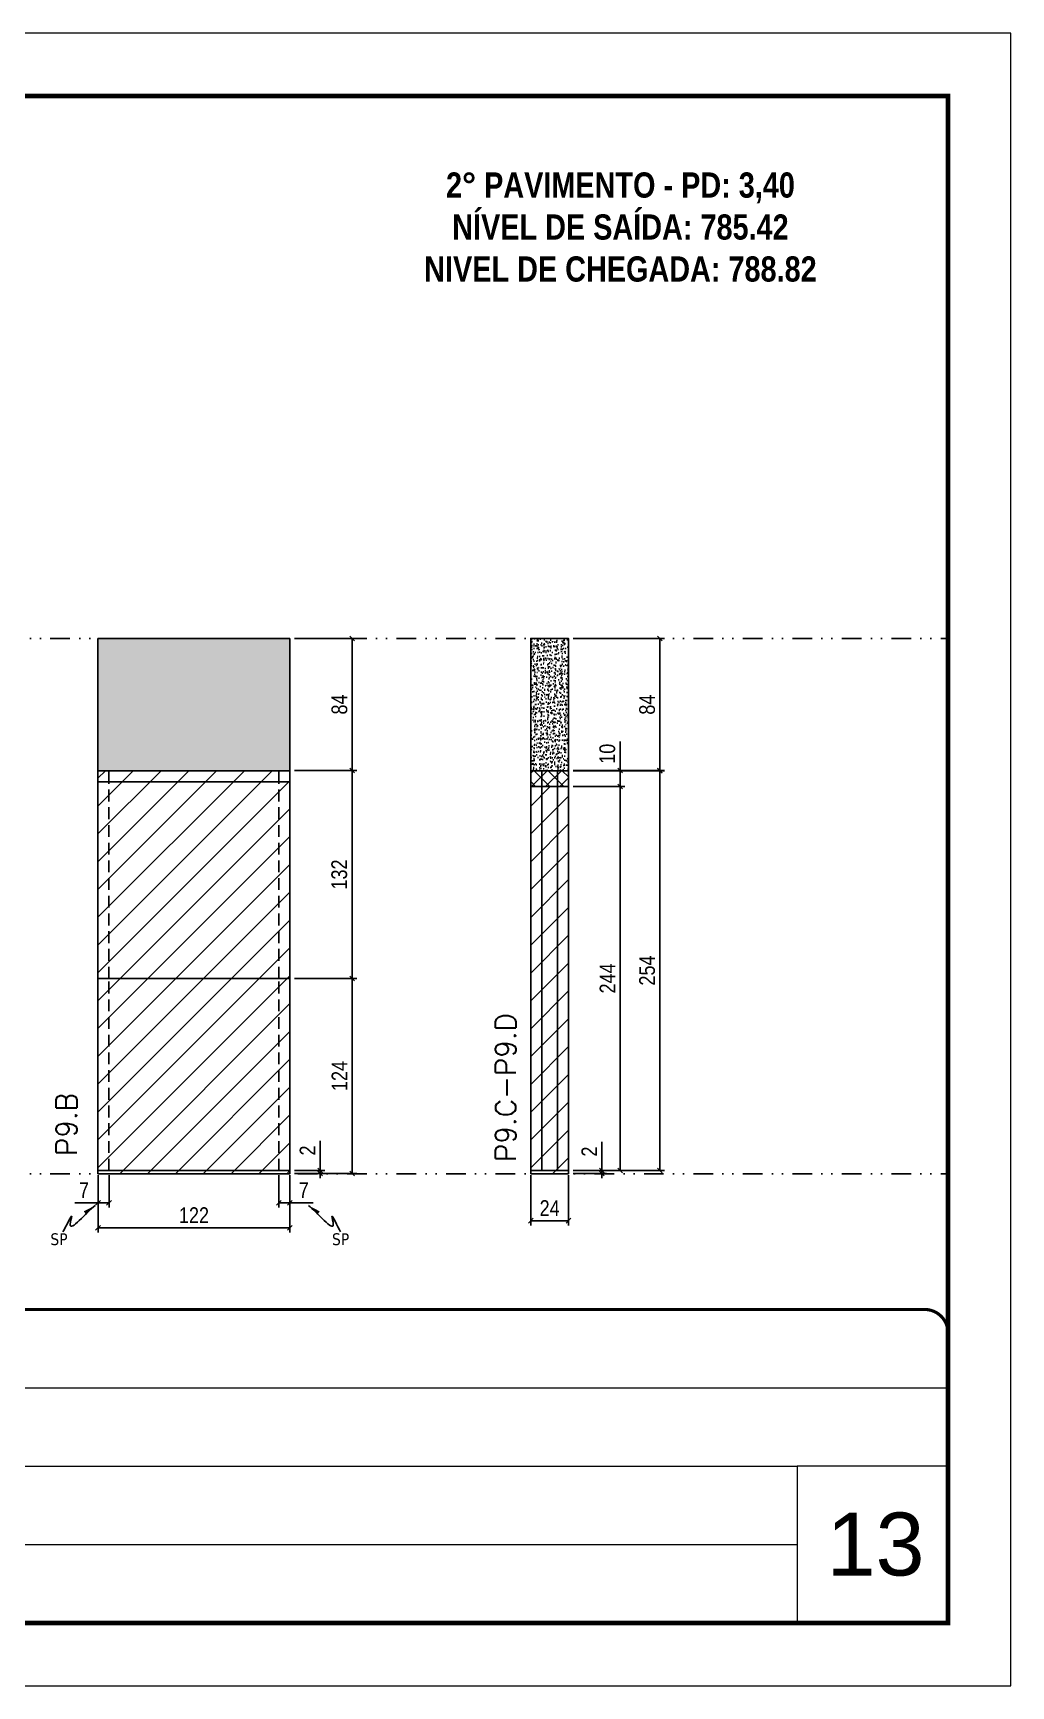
# Model space of a CAD drawing. Extents: x 2201 to 8455, y 252 to 7045.
# Drawn here: x 3065 to 3686, y 2549 to 3599 of the extents above; entities that cross this region are included whole.
import ezdxf

# ---------------------------------------------------------------- set-up
doc = ezdxf.new("R2010")
doc.units = 0
for name, pattern in [('CONTINUO', [0]), ('DASHED', [0.75, 0.5, -0.25]), ('DIVIDE2', [0.625, 0.25, -0.125, 0, -0.125, 0, -0.125]), ('HIDDEN', [0.375, 0.25, -0.125])]:
    doc.linetypes.add(name, pattern=pattern)
for name, color, linetype, lineweight in [('CARIMBO', 255, 'Continuous', 9), ('Folhas', 255, 'Continuous', 9), ('Hachura', 251, 'Continuous', 9), ('SARRAFO DE PRESSAO', 251, 'DASHED', 9), ('Texto Seção', 7, 'Continuous', 15)]:
    doc.layers.add(name, color=color, linetype=linetype, lineweight=lineweight)
for name, color, linetype in [('COTA', 241, 'Continuous'), ('NOMENCLATURA', 7, 'Continuous'), ('Nível', 160, 'Continuous'), ('Painéis', 200, 'Continuous'), ('SARR_2.2x7', 40, 'Continuous'), ('Sarrafo de Pressão', 42, 'HIDDEN'), ('texto', 7, 'Continuous')]:
    doc.layers.add(name, color=color, linetype=linetype)
doc.styles.add('ARIAL', font='arial.ttf')
doc.styles.add('COTA TECNICA', font='techl___.ttf', dxfattribs={"height": 10})
doc.styles.add('COTA TECNICA-50', font='techl___.ttf', dxfattribs={"height": 10})
doc.styles.add('REGUA-120', font='ROMANS.shx', dxfattribs={"height": 15})
doc.styles.add('ROMANC', font='techb___.ttf', dxfattribs={"height": 2.5})
doc.styles.get("Standard").update_dxf_attribs({"font": 'arial.ttf'})
doc.dimstyles.new('COTA PAINEL-50', dxfattribs={"dimtxt": 10, "dimasz": 3, "dimexe": 3, "dimexo": 3, "dimgap": 3, "dimtad": 1, "dimdec": 1, "dimzin": 12, "dimdsep": 46, "dimtxsty": 'COTA TECNICA-50', "dimblk1": 'OBLIQUE', "dimblk2": 'OBLIQUE', "dimsah": 1, "dimcen": 0.9, "dimclrd": 4, "dimclre": 4, "dimclrt": 240, "dimadec": 1, "dimazin": 3, "dimtfac": 1, "dimtdec": 1, "dimtmove": 0, "dimatfit": 3, "dimfxl": 1, "dimtolj": 1, "dimtzin": 12, "dimarcsym": 0})
doc.dimstyles.new('PAINEL', dxfattribs={"dimtxt": 10, "dimasz": 3, "dimexe": 3, "dimexo": 3, "dimgap": 3, "dimtad": 1, "dimdec": 1, "dimzin": 12, "dimdsep": 46, "dimtxsty": 'COTA TECNICA', "dimblk1": 'OBLIQUE', "dimblk2": 'OBLIQUE', "dimsah": 1, "dimcen": 0.9, "dimclrd": 4, "dimclre": 4, "dimclrt": 240, "dimadec": 1, "dimazin": 3, "dimtfac": 1, "dimtdec": 1, "dimtmove": 0, "dimatfit": 3, "dimfxl": 1, "dimtolj": 1, "dimtzin": 12, "dimarcsym": 0})
doc.dimstyles.get("Standard").update_dxf_attribs({"dimtxt": 0.18, "dimasz": 0.18, "dimexe": 0.18, "dimexo": 0.0625, "dimgap": 0.09, "dimtad": 0, "dimtih": 1, "dimtoh": 1, "dimdec": 4, "dimzin": 0, "dimdsep": 46, "dimtxsty": 'Standard', "dimcen": 0.09, "dimadec": 0, "dimazin": 0, "dimtfac": 1, "dimtdec": 4, "dimtofl": 0, "dimtmove": 0, "dimatfit": 3, "dimfxl": 1, "dimtolj": 1, "dimtzin": 0, "dimarcsym": 0})

# ---------------------------------------------------------------- blocks, each defined once
blk = doc.blocks.new('9999999999')
at = {"color": 30, "linetype": 'CONTINUO'}
for p, q in [((98564.6, 34379.6), (99584, 34379.6)), ((98564.6, 34329.8), (99488, 34329.8)), ((99584, 34329.8), (99488, 34329.8)), ((99488, 34329.8), (99488, 34230.2)), ((98564.6, 34280), (99488, 34280))]:
    blk.add_line(p, q, dxfattribs=at)
at = {"color": 30, "linetype": 'CONTINUO', "const_width": 2}
blk.add_lwpolyline([(99584, 34230.2), (99584, 34414.4, 0.414214), (99569, 34429.4), (98229, 34429.4, 0.414214), (98214, 34414.4), (98214, 34245.2, 0.414214), (98229, 34230.2), (99584, 34230.2)], format="xyb", dxfattribs=at)
at = {"layer": 'Folhas'}
blk.add_lwpolyline([(98139, 34190.2), (99624, 34190.2), (99624, 35240.2), (98139, 35240.2)], close=True, dxfattribs=at)
at = {"layer": 'Folhas', "color": 30, "const_width": 3}
blk.add_lwpolyline([(98214, 34230.2), (99584, 34230.2), (99584, 35200.2), (98214, 35200.2)], close=True, dxfattribs=at)
blk = doc.blocks.new('_Oblique')
at = {"color": 0, "linetype": 'ByBlock', "lineweight": -2}
blk.add_line((-0.5, -0.5), (0.5, 0.5), dxfattribs=at)
blk = doc.blocks.new('*D291')
at = {"layer": 'COTA', "color": 4, "lineweight": -2, "transparency": 16777216}
for p, q in [((3106, 2873.4), (3106, 2837)), ((3228, 2873.4), (3228, 2837)), ((3228, 2840), (3106, 2840))]:
    blk.add_line(p, q, dxfattribs=at)
at = {"layer": 'Defpoints', "color": 0, "transparency": 16777216}
for p in [(3106, 2876.4), (3228, 2876.4), (3106, 2840)]:
    blk.add_point(p, dxfattribs=at)
at = {"layer": 'COTA', "color": 4, "lineweight": -2, "transparency": 16777216, "xscale": 3, "yscale": 3, "zscale": 3, "rotation": 180}
blk.add_blockref('_Oblique', (3106, 2840), dxfattribs=at)
at = {"layer": 'COTA', "color": 4, "lineweight": -2, "transparency": 16777216, "xscale": 3, "yscale": 3, "zscale": 3}
blk.add_blockref('_Oblique', (3228, 2840), dxfattribs=at)
at = {"layer": 'COTA', "color": 240, "transparency": 16777216, "insert": (3167, 2848), "char_height": 10, "attachment_point": 5, "style": 'COTA TECNICA'}
blk.add_mtext('\\A1;122', dxfattribs=at)
blk = doc.blocks.new('*D292')
at = {"layer": 'COTA', "color": 4, "lineweight": -2, "transparency": 16777216}
for p, q in [((3221, 2873.4), (3221, 2852.8)), ((3228, 2871.4), (3228, 2852.8)), ((3221, 2855.8), (3228, 2855.8)), ((3228, 2855.8), (3242.7, 2855.8))]:
    blk.add_line(p, q, dxfattribs=at)
at = {"layer": 'Defpoints', "color": 0, "transparency": 16777216}
for p in [(3221, 2876.4), (3228, 2874.4), (3228, 2855.8)]:
    blk.add_point(p, dxfattribs=at)
at = {"layer": 'COTA', "color": 4, "lineweight": -2, "transparency": 16777216, "xscale": 3, "yscale": 3, "zscale": 3, "rotation": 180}
blk.add_blockref('_Oblique', (3221, 2855.8), dxfattribs=at)
at = {"layer": 'COTA', "color": 4, "lineweight": -2, "transparency": 16777216, "xscale": 3, "yscale": 3, "zscale": 3}
blk.add_blockref('_Oblique', (3228, 2855.8), dxfattribs=at)
at = {"layer": 'COTA', "color": 240, "transparency": 16777216, "insert": (3236.8, 2863.9), "char_height": 10, "attachment_point": 5, "style": 'COTA TECNICA-50'}
blk.add_mtext('\\A1;7', dxfattribs=at)
blk = doc.blocks.new('*D293')
at = {"layer": 'COTA', "color": 4, "lineweight": -2, "transparency": 16777216}
for p, q in [((3106, 2871.4), (3106, 2852.8)), ((3113, 2873.4), (3113, 2852.8)), ((3106, 2855.8), (3091.2, 2855.8)), ((3113, 2855.8), (3106, 2855.8))]:
    blk.add_line(p, q, dxfattribs=at)
at = {"layer": 'Defpoints', "color": 0, "transparency": 16777216}
for p in [(3106, 2874.4), (3113, 2876.4), (3106, 2855.8)]:
    blk.add_point(p, dxfattribs=at)
at = {"layer": 'COTA', "color": 4, "lineweight": -2, "transparency": 16777216, "xscale": 3, "yscale": 3, "zscale": 3, "rotation": 180}
blk.add_blockref('_Oblique', (3106, 2855.8), dxfattribs=at)
at = {"layer": 'COTA', "color": 4, "lineweight": -2, "transparency": 16777216, "xscale": 3, "yscale": 3, "zscale": 3}
blk.add_blockref('_Oblique', (3113, 2855.8), dxfattribs=at)
at = {"layer": 'COTA', "color": 240, "transparency": 16777216, "insert": (3097.1, 2863.9), "char_height": 10, "attachment_point": 5, "style": 'COTA TECNICA-50'}
blk.add_mtext('\\A1;7', dxfattribs=at)
blk = doc.blocks.new('*D294')
at = {"layer": 'COTA', "color": 4, "linetype": 'ByBlock', "lineweight": -2, "transparency": 16777216}
for p, q in [((3231, 2998.4), (3270.6, 2998.4)), ((3267.6, 2874.4), (3267.6, 2998.4)), ((3231, 2874.4), (3270.6, 2874.4))]:
    blk.add_line(p, q, dxfattribs=at)
at = {"layer": 'Defpoints', "color": 0, "linetype": 'ByBlock', "transparency": 16777216}
for p in [(3228, 2998.4), (3267.6, 2998.4), (3228, 2874.4)]:
    blk.add_point(p, dxfattribs=at)
at = {"layer": 'COTA', "color": 4, "linetype": 'ByBlock', "lineweight": -2, "transparency": 16777216, "xscale": 3, "yscale": 3, "zscale": 3}
for p, rotation in [((3267.6, 2998.4), 90), ((3267.6, 2874.4), 270)]:
    blk.add_blockref('_Oblique', p, dxfattribs=dict(at, rotation=rotation))
at = {"layer": 'COTA', "color": 240, "linetype": 'ByBlock', "transparency": 16777216, "insert": (3259.5, 2936.4), "char_height": 10, "attachment_point": 5, "rotation": 90, "style": 'COTA TECNICA'}
blk.add_mtext('\\A1;124', dxfattribs=at)
blk = doc.blocks.new('*D295')
at = {"layer": 'COTA', "color": 4, "lineweight": -2, "transparency": 16777216}
for p, q in [((3247.2, 2876.4), (3247.2, 2895.2)), ((3231, 2876.4), (3250.2, 2876.4)), ((3231, 2874.4), (3250.2, 2874.4)), ((3247.2, 2874.4), (3247.2, 2876.4)), ((3247.2, 2874.4), (3247.2, 2871.4))]:
    blk.add_line(p, q, dxfattribs=at)
at = {"layer": 'Defpoints', "color": 0, "transparency": 16777216}
for p in [(3228, 2876.4), (3228, 2874.4), (3247.2, 2874.4)]:
    blk.add_point(p, dxfattribs=at)
at = {"layer": 'COTA', "color": 4, "lineweight": -2, "transparency": 16777216, "xscale": 3, "yscale": 3, "zscale": 3}
for p, rotation in [((3247.2, 2876.4), 270), ((3247.2, 2874.4), 90)]:
    blk.add_blockref('_Oblique', p, dxfattribs=dict(at, rotation=rotation))
at = {"layer": 'COTA', "color": 240, "transparency": 16777216, "insert": (3239.2, 2889.1), "char_height": 10, "attachment_point": 5, "rotation": 90, "style": 'COTA TECNICA-50'}
blk.add_mtext('\\A1;2', dxfattribs=at)
blk = doc.blocks.new('*D296')
at = {"layer": 'COTA', "color": 4, "linetype": 'ByBlock', "lineweight": -2, "transparency": 16777216}
for p, q in [((3231, 2998.4), (3270.6, 2998.4)), ((3267.6, 2874.4), (3267.6, 2998.4)), ((3231, 2874.4), (3270.6, 2874.4))]:
    blk.add_line(p, q, dxfattribs=at)
at = {"layer": 'Defpoints', "color": 0, "linetype": 'ByBlock', "transparency": 16777216}
for p in [(3228, 2998.4), (3267.6, 2998.4), (3228, 2874.4)]:
    blk.add_point(p, dxfattribs=at)
at = {"layer": 'COTA', "color": 4, "linetype": 'ByBlock', "lineweight": -2, "transparency": 16777216, "xscale": 3, "yscale": 3, "zscale": 3}
for p, rotation in [((3267.6, 2998.4), 90), ((3267.6, 2874.4), 270)]:
    blk.add_blockref('_Oblique', p, dxfattribs=dict(at, rotation=rotation))
at = {"layer": 'COTA', "color": 240, "linetype": 'ByBlock', "transparency": 16777216, "insert": (3259.5, 2936.4), "char_height": 10, "attachment_point": 5, "rotation": 90, "style": 'COTA TECNICA'}
blk.add_mtext('\\A1;124', dxfattribs=at)
blk = doc.blocks.new('*D297')
at = {"layer": 'COTA', "color": 4, "lineweight": -2, "transparency": 16777216}
for p, q in [((3231, 3214.4), (3270.6, 3214.4)), ((3267.6, 3130.4), (3267.6, 3214.4)), ((3231, 3130.4), (3270.6, 3130.4))]:
    blk.add_line(p, q, dxfattribs=at)
at = {"layer": 'Defpoints', "color": 0, "transparency": 16777216}
for p in [(3228, 3214.4), (3267.6, 3214.4), (3228, 3130.4)]:
    blk.add_point(p, dxfattribs=at)
at = {"layer": 'COTA', "color": 4, "lineweight": -2, "transparency": 16777216, "xscale": 3, "yscale": 3, "zscale": 3}
for p, rotation in [((3267.6, 3214.4), 90), ((3267.6, 3130.4), 270)]:
    blk.add_blockref('_Oblique', p, dxfattribs=dict(at, rotation=rotation))
at = {"layer": 'COTA', "color": 240, "transparency": 16777216, "insert": (3259.5, 3172.4), "char_height": 10, "attachment_point": 5, "rotation": 90, "style": 'COTA TECNICA-50'}
blk.add_mtext('\\A1;84', dxfattribs=at)
blk = doc.blocks.new('*D298')
at = {"layer": 'COTA', "color": 4, "lineweight": -2, "transparency": 16777216}
for p, q in [((3381.1, 2873.4), (3381.1, 2841.5)), ((3405.1, 2873.4), (3405.1, 2841.5)), ((3381.1, 2844.5), (3405.1, 2844.5))]:
    blk.add_line(p, q, dxfattribs=at)
at = {"layer": 'Defpoints', "color": 0, "transparency": 16777216}
for p in [(3381.1, 2876.4), (3405.1, 2876.4), (3405.1, 2844.5)]:
    blk.add_point(p, dxfattribs=at)
at = {"layer": 'COTA', "color": 4, "lineweight": -2, "transparency": 16777216, "xscale": 3, "yscale": 3, "zscale": 3, "rotation": 180}
blk.add_blockref('_Oblique', (3381.1, 2844.5), dxfattribs=at)
at = {"layer": 'COTA', "color": 4, "lineweight": -2, "transparency": 16777216, "xscale": 3, "yscale": 3, "zscale": 3}
blk.add_blockref('_Oblique', (3405.1, 2844.5), dxfattribs=at)
at = {"layer": 'COTA', "color": 240, "transparency": 16777216, "insert": (3393.1, 2852.5), "char_height": 10, "attachment_point": 5, "style": 'COTA TECNICA'}
blk.add_mtext('\\A1;24', dxfattribs=at)
blk = doc.blocks.new('*D299')
at = {"layer": 'COTA', "color": 4, "lineweight": -2, "transparency": 16777216}
for p, q in [((3426.3, 2876.4), (3426.3, 2894.5)), ((3408.1, 2876.4), (3429.3, 2876.4)), ((3408.1, 2874.4), (3429.3, 2874.4)), ((3426.3, 2874.4), (3426.3, 2876.4)), ((3426.3, 2874.4), (3426.3, 2871.4))]:
    blk.add_line(p, q, dxfattribs=at)
at = {"layer": 'Defpoints', "color": 0, "transparency": 16777216}
for p in [(3405.1, 2876.4), (3405.1, 2874.4), (3426.3, 2876.4)]:
    blk.add_point(p, dxfattribs=at)
at = {"layer": 'COTA', "color": 4, "lineweight": -2, "transparency": 16777216, "xscale": 3, "yscale": 3, "zscale": 3}
for p, rotation in [((3426.3, 2876.4), 270), ((3426.3, 2874.4), 90)]:
    blk.add_blockref('_Oblique', p, dxfattribs=dict(at, rotation=rotation))
at = {"layer": 'COTA', "color": 240, "transparency": 16777216, "insert": (3418.3, 2888.4), "char_height": 10, "attachment_point": 5, "rotation": 90, "style": 'COTA TECNICA-50'}
blk.add_mtext('\\A1;2', dxfattribs=at)
blk = doc.blocks.new('*D703')
at = {"layer": 'COTA', "color": 4, "linetype": 'ByBlock', "lineweight": -2, "transparency": 16777216}
for p, q in [((3408.1, 3214.4), (3466.2, 3214.4)), ((3463.2, 3214.4), (3463.2, 3130.3)), ((3408.1, 3130.3), (3466.2, 3130.3))]:
    blk.add_line(p, q, dxfattribs=at)
at = {"layer": 'Defpoints', "color": 0, "linetype": 'ByBlock', "transparency": 16777216}
for p in [(3405.1, 3214.4), (3405.1, 3130.3), (3463.2, 3130.3)]:
    blk.add_point(p, dxfattribs=at)
at = {"layer": 'COTA', "color": 4, "linetype": 'ByBlock', "lineweight": -2, "transparency": 16777216, "xscale": 3, "yscale": 3, "zscale": 3}
for p, rotation in [((3463.2, 3214.4), 90), ((3463.2, 3130.3), 270)]:
    blk.add_blockref('_Oblique', p, dxfattribs=dict(at, rotation=rotation))
at = {"layer": 'COTA', "color": 240, "linetype": 'ByBlock', "transparency": 16777216, "insert": (3455.1, 3172.3), "char_height": 10, "attachment_point": 5, "rotation": 90, "style": 'COTA TECNICA'}
blk.add_mtext('\\A1;84', dxfattribs=at)
blk = doc.blocks.new('*D704')
at = {"layer": 'COTA', "color": 4, "lineweight": -2, "transparency": 16777216}
for p, q in [((3437.9, 3130.4), (3437.9, 3148.8)), ((3408.1, 3130.4), (3440.9, 3130.4)), ((3437.9, 3120.4), (3437.9, 3130.4)), ((3408.1, 3120.4), (3440.9, 3120.4))]:
    blk.add_line(p, q, dxfattribs=at)
at = {"layer": 'Defpoints', "color": 0, "transparency": 16777216}
for p in [(3405.1, 3130.4), (3437.9, 3130.4), (3405.1, 3120.4)]:
    blk.add_point(p, dxfattribs=at)
at = {"layer": 'COTA', "color": 4, "lineweight": -2, "transparency": 16777216, "xscale": 3, "yscale": 3, "zscale": 3}
for p, rotation in [((3437.9, 3130.4), 90), ((3437.9, 3120.4), 270)]:
    blk.add_blockref('_Oblique', p, dxfattribs=dict(at, rotation=rotation))
at = {"layer": 'COTA', "color": 240, "transparency": 16777216, "insert": (3429.8, 3141.1), "char_height": 10, "attachment_point": 5, "rotation": 90, "style": 'COTA TECNICA-50'}
blk.add_mtext('\\A1;10', dxfattribs=at)
blk = doc.blocks.new('*D705')
at = {"layer": 'COTA', "color": 4, "lineweight": -2, "transparency": 16777216}
for p, q in [((3408.1, 3120.4), (3440.9, 3120.4)), ((3437.9, 2876.4), (3437.9, 3120.4)), ((3408.1, 2876.4), (3440.9, 2876.4))]:
    blk.add_line(p, q, dxfattribs=at)
at = {"layer": 'Defpoints', "color": 0, "transparency": 16777216}
for p in [(3405.1, 3120.4), (3437.9, 3120.4), (3405.1, 2876.4)]:
    blk.add_point(p, dxfattribs=at)
at = {"layer": 'COTA', "color": 4, "lineweight": -2, "transparency": 16777216, "xscale": 3, "yscale": 3, "zscale": 3}
for p, rotation in [((3437.9, 3120.4), 90), ((3437.9, 2876.4), 270)]:
    blk.add_blockref('_Oblique', p, dxfattribs=dict(at, rotation=rotation))
at = {"layer": 'COTA', "color": 240, "transparency": 16777216, "insert": (3429.9, 2998.4), "char_height": 10, "attachment_point": 5, "rotation": 90, "style": 'COTA TECNICA'}
blk.add_mtext('\\A1;244', dxfattribs=at)
blk = doc.blocks.new('*D706')
at = {"layer": 'COTA', "color": 4, "lineweight": -2, "transparency": 16777216}
for p, q in [((3231, 3130.4), (3270.6, 3130.4)), ((3267.6, 3130.4), (3267.6, 2998.4)), ((3231, 2998.4), (3270.6, 2998.4))]:
    blk.add_line(p, q, dxfattribs=at)
at = {"layer": 'Defpoints', "color": 0, "transparency": 16777216}
for p in [(3228, 3130.4), (3228, 2998.4), (3267.6, 2998.4)]:
    blk.add_point(p, dxfattribs=at)
at = {"layer": 'COTA', "color": 4, "lineweight": -2, "transparency": 16777216, "xscale": 3, "yscale": 3, "zscale": 3}
for p, rotation in [((3267.6, 3130.4), 90), ((3267.6, 2998.4), 270)]:
    blk.add_blockref('_Oblique', p, dxfattribs=dict(at, rotation=rotation))
at = {"layer": 'COTA', "color": 240, "transparency": 16777216, "insert": (3259.4, 3064.4), "char_height": 10, "attachment_point": 5, "rotation": 90, "style": 'COTA TECNICA'}
blk.add_mtext('\\A1;132', dxfattribs=at)
blk = doc.blocks.new('*D300')
at = {"layer": 'COTA', "color": 4, "lineweight": -2, "transparency": 16777216}
for p, q in [((3408.1, 3130.4), (3466.2, 3130.4)), ((3463.2, 3130.4), (3463.2, 2876.4)), ((3408.1, 2876.4), (3466.2, 2876.4))]:
    blk.add_line(p, q, dxfattribs=at)
at = {"layer": 'Defpoints', "color": 0, "transparency": 16777216}
for p in [(3405.1, 3130.4), (3405.1, 2876.4), (3463.2, 2876.4)]:
    blk.add_point(p, dxfattribs=at)
at = {"layer": 'COTA', "color": 4, "lineweight": -2, "transparency": 16777216, "xscale": 3, "yscale": 3, "zscale": 3}
for p, rotation in [((3463.2, 3130.4), 90), ((3463.2, 2876.4), 270)]:
    blk.add_blockref('_Oblique', p, dxfattribs=dict(at, rotation=rotation))
at = {"layer": 'COTA', "color": 240, "transparency": 16777216, "insert": (3455.1, 3003.4), "char_height": 10, "attachment_point": 5, "rotation": 90, "style": 'COTA TECNICA'}
blk.add_mtext('\\A1;254', dxfattribs=at)

msp = doc.modelspace()

# ---------------------------------------------------------------- hatches: boundary and pattern name
at = {"layer": 'COTA', "linetype": 'ByBlock'}
h = msp.add_hatch(dxfattribs=at)
h.set_pattern_fill('AR-CONC', color=256, scale=0.03)
h.set_pattern_definition([(50, (-167614.649, -105473.8634), (5.46554007, -0.47817257), [0.5715, -6.2865]), (355, (-167614.649, -105473.8634), (-1.05730264, 5.73170536), [0.4572, -5.02921753]), (100.4514447, (-167614.1936, -105473.903), (4.40823741, 5.25353256), [0.48570026, -5.34270734]), (46.1842, (-167614.649, -105472.3394), (8.13237123, -1.26126984), [0.85725, -9.42975]), (96.6355576, (-167613.971, -105472.4445), (7.12212402, 7.42278374), [0.7285507, -8.01406824]), (351.184151, (-167614.649, -105472.339), (7.12212402, 7.42278374), [0.685799, -7.54379196]), (21, (-167613.887, -105472.7204), (4.54843174, -3.06795595), [0.5715, -6.2865]), (326, (-167613.887, -105472.7204), (1.85406085, 5.52563898), [0.4572, -5.0292]), (71.451445, (-167613.508, -105472.976), (6.40249258, 2.45768307), [0.48570026, -5.34269813]), (37.5, (-167614.649, -105473.8634), (0.092658098, 2.536651166), [0, -4.96824, 0, -5.1054, 0, -5.04825]), (7.5, (-167614.649, -105473.8634), (2.004589875, 3.005417245), [0, -2.91084, 0, -4.85394, 0, -1.92405]), (327.5, (-167616.3483, -105473.8634), (4.067717855, -0.17186232), [0, -1.905, 0, -5.9436, 0, -7.8867]), (317.5, (-167617.1103, -105473.8634), (4.44387544, 0.76279473), [0, -2.4765, 0, -3.94716, 0, -5.6007])])
h.paths.add_polyline_path([(3227.96, 3214.35), (3105.96, 3214.35), (3105.96, 3130.35), (3227.96, 3130.35)])
h = msp.add_hatch(dxfattribs=at)
h.set_pattern_fill('AR-CONC', color=256, scale=0.03)
h.set_pattern_definition([(50, (-5708.0315, -897.642), (5.46554, -0.4781726), [0.5715, -6.2865]), (355, (-5708.0315, -897.642), (-1.0573026, 5.7317054), [0.4572, -5.0292175]), (100.451445, (-5707.576, -897.6817), (4.4082374, 5.2535326), [0.4857003, -5.3427073]), (46.1842, (-5708.0315, -896.118), (8.132371, -1.26127), [0.85725, -9.42975]), (96.63556, (-5707.354, -896.223), (7.122124, 7.422784), [0.728551, -8.014068]), (351.18415, (-5708.0315, -896.118), (7.122124, 7.422784), [0.685799, -7.543792]), (21, (-5707.2695, -896.499), (4.5484317, -3.067956), [0.5715, -6.2865]), (326, (-5707.2695, -896.499), (1.854061, 5.525639), [0.4572, -5.0292]), (71.451445, (-5706.8905, -896.7545), (6.4024926, 2.457683), [0.4857003, -5.342698]), (37.5, (-5708.0315, -897.6419), (0.0926581, 2.53665117), [0, -4.96824, 0, -5.1054, 0, -5.04825]), (7.5, (-5708.0315, -897.6419), (2.0045899, 3.00541724), [0, -2.91084, 0, -4.85394, 0, -1.92405]), (327.5, (-5709.7308, -897.6419), (4.06771786, -0.1718623), [0, -1.905, 0, -5.9436, 0, -7.8867]), (317.5, (-5710.4928, -897.642), (4.4438754, 0.7627947), [0, -2.4765, 0, -3.94716, 0, -5.6007])])
h.paths.add_polyline_path([(3405.09, 3214.41), (3381.09, 3214.35), (3381.09, 3130.32), (3405.09, 3130.38)])
at = {"layer": 'Hachura', "linetype": 'ByBlock'}
h = msp.add_hatch(dxfattribs=at)
h.set_pattern_fill('ANSI31', color=256, scale=100)
h.set_pattern_definition([(45, (-114044.169, -32176.925), (-8.8388348, 8.8388348), [])])
h.paths.add_polyline_path([(3227.96, 3130.35), (3105.96, 3130.35), (3105.96, 2874.35), (3227.96, 2874.35)])
h = msp.add_hatch(dxfattribs=at)
h.set_pattern_fill('ANSI37', color=256, scale=2)
h.set_pattern_definition([(45, (-169213.149, -107771.0375), (-4.49012806, 4.49012806), []), (135, (-169213.149, -107771.0375), (-4.49012806, -4.49012806), [])])
h.paths.add_polyline_path([(3405.09, 3120.33), (3405.09, 3130.33), (3381.09, 3130.33), (3381.09, 3120.33)])
h = msp.add_hatch(dxfattribs=at)
h.set_pattern_fill('ANSI31', color=256, scale=100)
h.set_pattern_definition([(45, (-113769.036, -32176.949), (-8.8388348, 8.8388348), [])])
h.paths.add_polyline_path([(3405.09, 2874.33), (3405.09, 3120.33), (3381.09, 3120.33), (3381.09, 2874.33)])

# ---------------------------------------------------------------- linework, layer by layer
at = {"layer": 'COTA', "linetype": 'ByBlock'}
for p, q in [((3105.96, 3130.35), (3105.96, 3214.35)), ((3105.96, 3214.35), (3227.96, 3214.35)), ((3227.96, 3130.35), (3227.96, 3214.35))]:
    msp.add_line(p, q, dxfattribs=at)
msp.add_lwpolyline([(3381.09, 3130.33), (3405.09, 3130.33), (3405.09, 3214.35), (3381.09, 3214.35)], close=True, dxfattribs=at)
at = {"layer": 'Nível', "color": 4, "linetype": 'DIVIDE2', "ltscale": 50}
for p, q in [((2666.84, 3214.35), (3646.37, 3214.35)), ((2666.84, 2874.35), (3646.37, 2874.35))]:
    msp.add_line(p, q, dxfattribs=at)
at = {"layer": 'Painéis'}
for p, q in [((3105.96, 3130.35), (3227.96, 3130.35)), ((3227.96, 3130.35), (3105.96, 3130.35)), ((3105.96, 2998.35), (3105.96, 3130.35)), ((3227.96, 3130.35), (3227.96, 2998.35)), ((3381.09, 3130.35), (3405.09, 3130.35)), ((3381.09, 3130.33), (3381.09, 2876.35)), ((3381.09, 3130.33), (3405.09, 3130.33)), ((3405.09, 3130.33), (3381.09, 3130.33)), ((3405.09, 3130.33), (3405.09, 2876.35)), ((3405.09, 3120.35), (3381.09, 3120.35)), ((3105.96, 2998.35), (3227.96, 2998.35)), ((3105.96, 2876.35), (3105.96, 2998.35)), ((3227.96, 2998.35), (3105.96, 2998.35)), ((3227.96, 2998.35), (3227.96, 2876.35)), ((3227.96, 2876.35), (3105.96, 2876.35)), ((3381.09, 2876.35), (3405.09, 2876.35)), ((3381.09, 2876.35), (3405.09, 2876.35)), ((3381.09, 2874.35), (3381.09, 2876.35)), ((3405.09, 2874.35), (3381.09, 2874.35)), ((3405.09, 2876.35), (3405.09, 2874.35))]:
    msp.add_line(p, q, dxfattribs=at)
msp.add_lwpolyline([(3105.96, 2874.35), (3227.96, 2874.35), (3227.96, 2876.35), (3105.96, 2876.35)], close=True, dxfattribs=at)
at = {"layer": 'SARR_2.2x7'}
for p, q in [((3388.09, 3130.33), (3388.09, 2876.35)), ((3398.09, 3130.33), (3398.09, 2876.35)), ((3105.96, 3123.35), (3227.96, 3123.35)), ((3227.96, 3123.35), (3105.96, 3123.35))]:
    msp.add_line(p, q, dxfattribs=at)
at = {"layer": 'Sarrafo de Pressão', "ltscale": 30}
for p, q in [((3112.96, 2998.35), (3112.96, 3130.35)), ((3220.96, 2998.35), (3220.96, 3130.35)), ((3112.96, 2876.35), (3112.96, 2998.35)), ((3220.96, 2876.35), (3220.96, 2998.35))]:
    msp.add_line(p, q, dxfattribs=at)

# ---------------------------------------------------------------- block references
at = {"layer": 'SARRAFO DE PRESSAO', "color": 6, "linetype": 'ByBlock'}
msp.add_blockref('9999999999', (-95937.61, -31641.27), dxfattribs=at)

# ---------------------------------------------------------------- texts
at = {"layer": 'CARIMBO', "style": 'ARIAL'}
msp.add_text('13', height=40, dxfattribs=at).set_placement((3569.23, 2619.08))
at = {"layer": 'NOMENCLATURA', "color": 2, "insert": (3438.11, 3537.08), "char_height": 16, "attachment_point": 2, "style": 'ROMANC'}
msp.add_mtext_dynamic_manual_height_columns('\\P2° PAVIMENTO - PD: 3,40\\PNÍVEL DE SAÍDA: 785.42\\PNIVEL DE CHEGADA: 788.82', width=328.3607, gutter_width=1, heights=[0], dxfattribs=at)
at = {"layer": 'texto', "color": 0, "char_height": 7.5, "attachment_point": 5}
for insert in [(3081.18, 2832.67), (3260.21, 2832.67)]:
    msp.add_mtext('{\\fTahoma|b0|i0|c0|p34;\\C4;SP}', dxfattribs=dict(at, insert=insert))
at = {"layer": 'Texto Seção', "char_height": 13, "width": 285.3299, "attachment_point": 7, "rotation": 90, "style": 'REGUA-120'}
for s, insert in [('\\pxt4;P9.C-P9.D', (3371.64, 2881.76)), ('P9.B', (3092.49, 2885.6))]:
    msp.add_mtext(s, dxfattribs=dict(at, insert=insert))

# ---------------------------------------------------------------- dimensions: what is measured, and where the dimension line sits
at = {"layer": 'COTA'}
for base, p1, p2, angle, dimstyle, picture, middle in [((3267.6, 3214.35), (3227.96, 3130.35), (3227.96, 3214.35), 90, 'COTA PAINEL-50', '*D297', (3259.5, 3172.35)), ((3437.95, 3130.35), (3405.09, 3120.35), (3405.09, 3130.35), 90, 'COTA PAINEL-50', '*D704', (3429.84, 3141.07)), ((3267.6, 2998.35), (3227.96, 3130.35), (3227.96, 2998.35), 90, 'PAINEL', '*D706', (3259.38, 3064.35)), ((3463.2, 2876.35), (3405.09, 3130.35), (3405.09, 2876.35), 90, 'PAINEL', '*D300', (3455.09, 3003.35)), ((3437.95, 3120.35), (3405.09, 2876.35), (3405.09, 3120.35), 90, 'PAINEL', '*D705', (3429.87, 2998.35)), ((3105.96, 2855.84), (3112.96, 2876.35), (3105.96, 2874.35), 180, 'COTA PAINEL-50', '*D293', (3097.09, 2863.91))]:
    dim = msp.add_linear_dim(base=base, p1=p1, p2=p2, angle=angle, dimstyle=dimstyle, dxfattribs=at)
    dim.commit()
    dim.dimension.update_dxf_attribs({"geometry": picture, "text_midpoint": middle})
at = {"layer": 'COTA', "linetype": 'ByBlock'}
dim = msp.add_linear_dim(base=(3463.2, 3130.33), p1=(3405.09, 3214.35), p2=(3405.09, 3130.33), angle=90, dimstyle='PAINEL', dxfattribs=at)
dim.commit()
dim.dimension.update_dxf_attribs({"geometry": '*D703', "text_midpoint": (3455.1, 3172.34)})
for picture in ['*D294', '*D296']:
    dim = msp.add_aligned_dim(p1=(3227.96, 2874.35), p2=(3227.96, 2998.35), distance=-39.64, dimstyle='PAINEL', dxfattribs=at)
    dim.commit()
    dim.dimension.update_dxf_attribs({"geometry": picture, "text_midpoint": (3259.53, 2936.35)})
at = {"layer": 'COTA'}
for base, p1, p2, picture, middle in [((3247.22, 2874.35), (3227.96, 2876.35), (3227.96, 2874.35), '*D295', (3247.22, 2889.1)), ((3426.28, 2876.35), (3405.09, 2874.35), (3405.09, 2876.35), '*D299', (3426.28, 2888.41))]:
    dim = msp.add_linear_dim(base=base, p1=p1, p2=p2, angle=90, dimstyle='COTA PAINEL-50', dxfattribs=at)
    dim.commit()
    dim.dimension.update_dxf_attribs({"geometry": picture, "text_midpoint": middle, "dimtype": 160})
dim = msp.add_linear_dim(base=(3105.96, 2839.99), p1=(3227.96, 2876.35), p2=(3105.96, 2876.35), angle=180, dimstyle='PAINEL', override={"dimarcsym": 2}, dxfattribs=at)
dim.commit()
dim.dimension.update_dxf_attribs({"geometry": '*D291', "text_midpoint": (3166.96, 2848.05)})
dim = msp.add_linear_dim(base=(3227.96, 2855.84), p1=(3220.96, 2876.35), p2=(3227.96, 2874.35), dimstyle='COTA PAINEL-50', dxfattribs=at)
dim.commit()
dim.dimension.update_dxf_attribs({"geometry": '*D292', "text_midpoint": (3236.82, 2863.91)})
dim = msp.add_linear_dim(base=(3405.09, 2844.46), p1=(3381.09, 2876.35), p2=(3405.09, 2876.35), dimstyle='PAINEL', override={"dimarcsym": 2}, dxfattribs=at)
dim.commit()
dim.dimension.update_dxf_attribs({"geometry": '*D298', "text_midpoint": (3393.09, 2852.53)})

# ---------------------------------------------------------------- leaders
at = {"layer": 'COTA', "path_type": 1}
for points in [[(3104.13, 2854.17), (3088.34, 2842.33), (3089.27, 2847.14), (3083.72, 2837.36)], [(3239.79, 2854.17), (3255.57, 2842.33), (3254.65, 2847.14), (3260.2, 2837.36)]]:
    msp.add_leader(points, dimstyle='Standard', override={"dimasz": 8}, dxfattribs=at)

doc.saveas('drawing.dxf')
